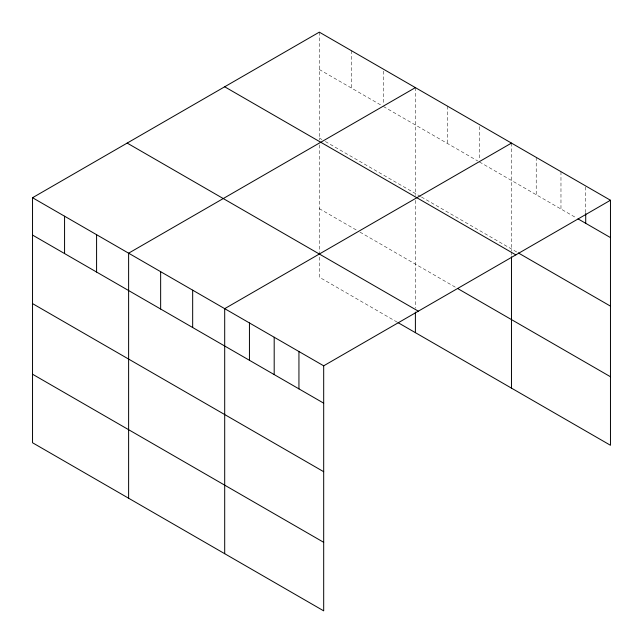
<?xml version="1.0" encoding="UTF-8"?>
<svg xmlns="http://www.w3.org/2000/svg" width="643" height="643" viewBox="0 0 643 643"><rect width="100%" height="100%" fill="white"/><g stroke="black" fill="none" stroke-linecap="round" stroke-linejoin="round"><path stroke-width="0.48" stroke-dasharray="3.21 2.41" d="M319.314 32.15L319.314 139.997M319.314 69.5L381.637 105.484M383.365 106.481L477.717 160.951M479.445 161.956L576.329 217.889M319.314 138.036L321.91 139.539M325.374 141.54L420.586 196.509M421.454 197.007L517.446 252.426M319.314 208.654L356.535 230.138M360 232.139L456.072 287.614M397.213 322.167L319.314 277.189L319.314 253.688M585.717 186.936L585.717 213.476M560.969 171.665L560.969 209.023M536.222 157.382L536.222 194.733M511.474 143.092L511.474 250.939M511.474 251.919L511.474 255.842M479.445 126.567L479.445 159.986M447.415 106.111L447.415 143.461M415.394 87.617L415.394 195.472M415.394 200.375L415.394 308.182M383.365 71.1L383.365 104.52M351.343 50.636L351.343 87.995M319.314 144.908L319.314 252.715"/><path stroke-width="0.96" d="M32.536 197.722L323.686 365.811L323.686 610.85L32.536 442.754L32.536 197.722L319.314 32.15L610.464 200.246L610.464 445.277L398.081 322.665M415.394 87.617L128.616 253.189L128.616 498.229M511.474 143.092L224.696 308.664L224.696 553.695M323.686 365.811L610.464 200.246M578.033 218.877L610.464 237.597M518.298 252.924L610.464 306.132M224.68 86.789L515.823 254.877M457.808 288.611L610.464 376.742M127.177 143.084L418.32 311.172M32.536 235.073L323.686 403.161M32.536 303.609L323.686 471.705M32.536 374.218L323.686 542.314M585.717 213.476L585.717 223.306M511.474 256.83L511.474 388.131M415.394 312.096L415.394 332.656M298.939 351.52L298.939 388.878M274.191 337.237L274.191 374.588M249.444 322.947L249.444 360.305M192.667 290.17L192.667 327.52M160.646 271.684L160.646 309.034M96.587 234.703L96.587 272.053M64.565 216.209L64.565 253.559"/></g></svg>
